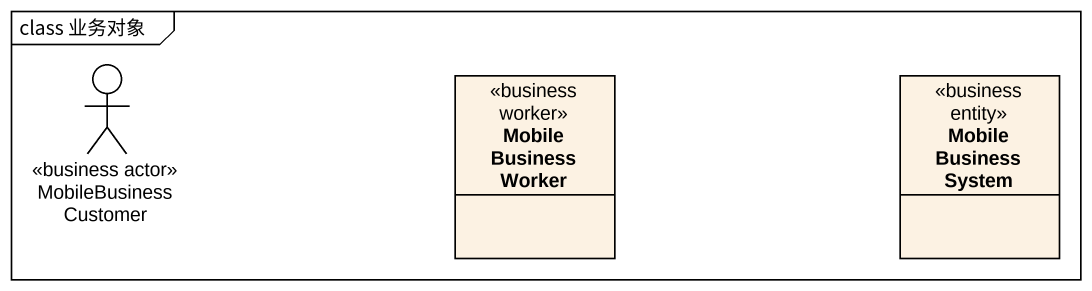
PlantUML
@startuml
mainframe class 业务对象
allowmixing
hide circle
hide empty members
actor MobileBusinessCustomer <<business actor>>
class MobileBusinessWorker <<business worker>>
class MobileBusinessSystem <<business entity>>
@enduml
